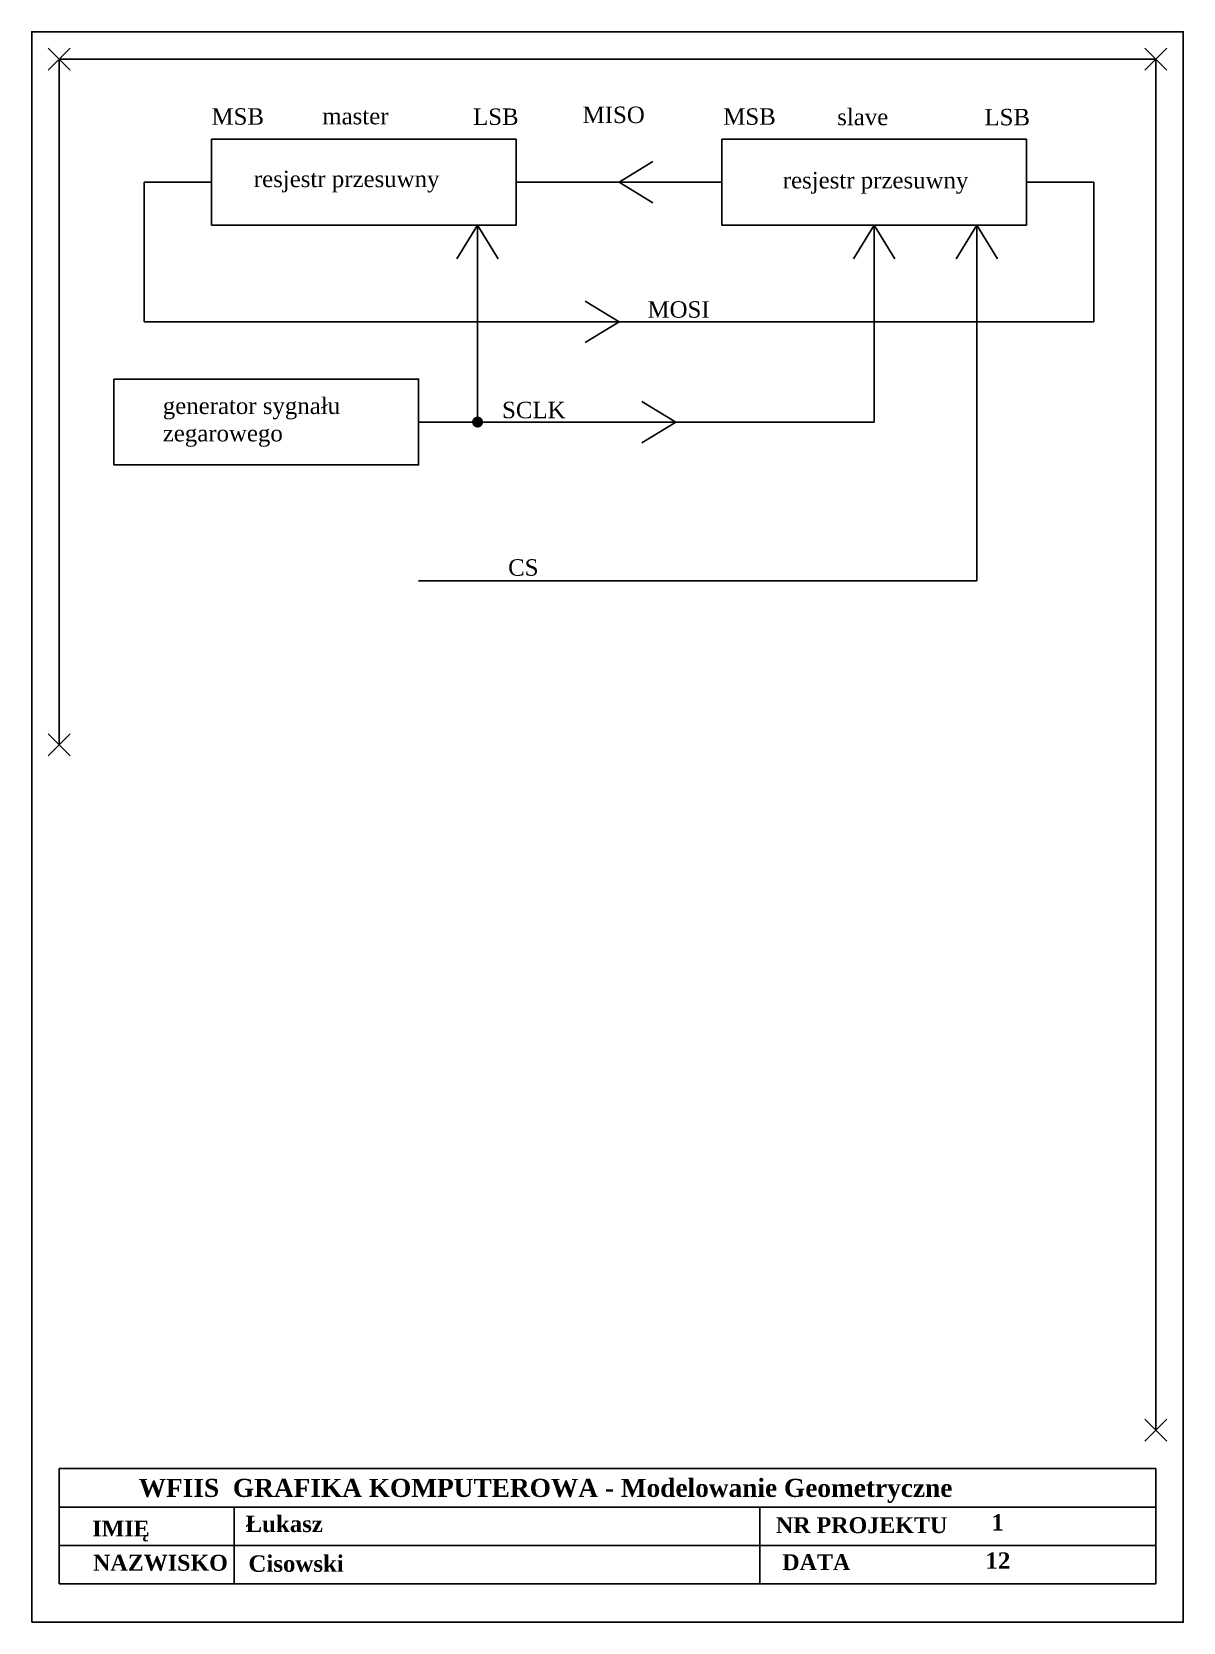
# Model space of a CAD drawing. Header units: millimetres. Extents: x 0 to 210, y 0 to 290.
import ezdxf

# ---------------------------------------------------------------- set-up
doc = ezdxf.new("R2010")
doc.units = ezdxf.units.MM
doc.header["$PDMODE"] = 3
doc.header["$PDSIZE"] = 2
doc.layers.add('RAMKA', color=7, linetype='Continuous')
doc.styles.get("Standard").update_dxf_attribs({"font": 'timesbd.ttf', "height": 3})
doc.styles.add('tnrb', font='timesbd.ttf')

msp = doc.modelspace()

# ---------------------------------------------------------------- linework, layer by layer
at = {"color": 6}
msp.add_lwpolyline([(5, 160), (5, 285), (205, 285), (205, 35)], dxfattribs=at)
for p in [(5, 285), (205, 285), (5, 160), (205, 35)]:
    msp.add_point(p)
at = {"layer": 'RAMKA', "linetype": 'Continuous'}
for p, q in [((107.1, 262.57), (113.27, 266.34)), ((32.78, 262.57), (20.5, 262.57)), ((20.5, 262.57), (20.5, 237.1)), ((125.83, 262.57), (88.36, 262.57)), ((107.1, 262.57), (113.27, 258.81)), ((181.41, 262.57), (193.69, 262.57)), ((193.69, 237.1), (193.69, 262.57)), ((81.3, 254.75), (77.53, 248.58)), ((81.3, 218.84), (81.3, 254.75)), ((81.3, 254.75), (85.07, 248.58)), ((153.62, 254.75), (149.85, 248.58)), ((153.62, 218.84), (153.62, 254.75)), ((153.62, 254.75), (157.39, 248.58)), ((172.37, 254.75), (168.6, 248.58)), ((172.37, 189.88), (172.37, 254.75)), ((172.37, 254.75), (176.14, 248.58)), ((107.1, 237.1), (100.92, 240.86)), ((20.5, 237.1), (193.69, 237.1)), ((107.1, 237.1), (100.92, 233.33)), ((117.46, 218.84), (111.29, 222.61)), ((70.55, 218.84), (81.3, 218.84)), ((81.3, 218.84), (153.62, 218.84)), ((117.46, 218.84), (111.29, 215.08)), ((70.55, 189.88), (172.37, 189.88))]:
    msp.add_line(p, q, dxfattribs=at)
at = {"layer": 'RAMKA'}
for p, q in [((5, 21), (5, 28)), ((205, 28), (5, 28)), ((205, 21), (205, 28)), ((5, 14), (5, 21)), ((5, 21), (205, 21)), ((36.88, 21), (36.88, 7)), ((132.81, 21), (132.81, 7)), ((205, 14), (205, 21)), ((5, 7), (5, 14)), ((5, 14), (205, 14)), ((205, 7), (205, 14)), ((5, 7), (205, 7))]:
    msp.add_line(p, q, dxfattribs=at)
at = {"layer": 'RAMKA', "color": 5}
msp.add_lwpolyline([(0, 0), (210, 0), (210, 290), (0, 290)], close=True, dxfattribs=at)
at = {"layer": 'RAMKA', "linetype": 'Continuous'}
for points in [[(32.78, 270.4), (88.36, 270.4), (88.36, 254.75), (32.78, 254.75)], [(125.83, 270.4), (181.41, 270.4), (181.41, 254.75), (125.83, 254.75)], [(14.97, 226.67), (70.55, 226.67), (70.55, 211.02), (14.97, 211.02)]]:
    msp.add_lwpolyline(points, close=True, dxfattribs=at)
at = {"layer": 'RAMKA', "linetype": 'Continuous', "const_width": 1}
msp.add_lwpolyline([(80.8, 218.84, 1), (81.8, 218.84, 1)], format="xyb", close=True, dxfattribs=at)

# ---------------------------------------------------------------- texts
at = {"layer": 'RAMKA', "color": 7, "ltscale": 6, "style": 'tnrb'}
for s, height, p in [('WFIIS  GRAFIKA KOMPUTEROWA - Modelowanie Geometryczne ', 3.3, (19.5, 22.84)), ('IMIĘ', 2.9, (11.04, 15.63)), ('NR PROJEKTU', 2.9, (135.71, 16.24)), ('NAZWISKO', 2.9, (11.17, 9.39)), ('DATA', 2.9, (136.87, 9.49))]:
    msp.add_text(s, height=height, dxfattribs=at).set_placement(p)
at = {"layer": 'RAMKA'}
for s, p in [('Łukasz', (38.98, 16.44)), ('1', (175.02, 16.7)), ('Cisowski', (39.52, 9.19)), ('12', (173.94, 9.73))]:
    msp.add_text(s, height=3, dxfattribs=at).set_placement(p)
at = {"layer": 'RAMKA', "linetype": 'Continuous', "char_height": 3, "attachment_point": 1}
for s, width, insert in [('{\\fTimes New Roman|b0|i0|c238|p18;MSB}', 15.2025, (32.78, 276.06)), ('{\\fTimes New Roman|b0|i0|c238|p18;master}', 15.2025, (52.98, 276.13)), ('{\\fTimes New Roman|b0|i0|c238|p18;LSB}', 15.2025, (80.48, 276.02)), ('{\\fTimes New Roman|b0|i0|c238|p18;MISO}', 15.2025, (100.47, 276.36)), ('{\\fTimes New Roman|b0|i0|c238|p18;MSB}', 15.2025, (126.12, 276.05)), ('{\\fTimes New Roman|b0|i0|c238|p18;slave}', 15.2025, (146.89, 275.97)), ('{\\fTimes New Roman|b0|i0|c238|p18;LSB}', 15.2025, (173.75, 275.95)), ('{\\fTimes New Roman|b0|i0|c238|p18;resjestr przesuwny}', 38.5379, (40.5, 264.68)), ('{\\fTimes New Roman|b0|i0|c238|p18;resjestr przesuwny}', 38.5379, (136.97, 264.44)), ('{\\fTimes New Roman|b0|i0|c238|p18;MOSI}', 15.2025, (112.3, 240.87)), ('{\\fTimes New Roman|b0|i0|c238|p18;generator sygnału\\Pzegarowego}', 38.5379, (23.89, 223.31)), ('{\\fTimes New Roman|b0|i0|c238|p18;SCLK}', 15.2025, (85.77, 222.54)), ('{\\fTimes New Roman|b0|i0|c238|p18;CS}', 15.2025, (86.88, 193.82))]:
    msp.add_mtext_dynamic_manual_height_columns(s, width=width, gutter_width=15, heights=[0], dxfattribs=dict(at, insert=insert))

doc.saveas('drawing.dxf')
